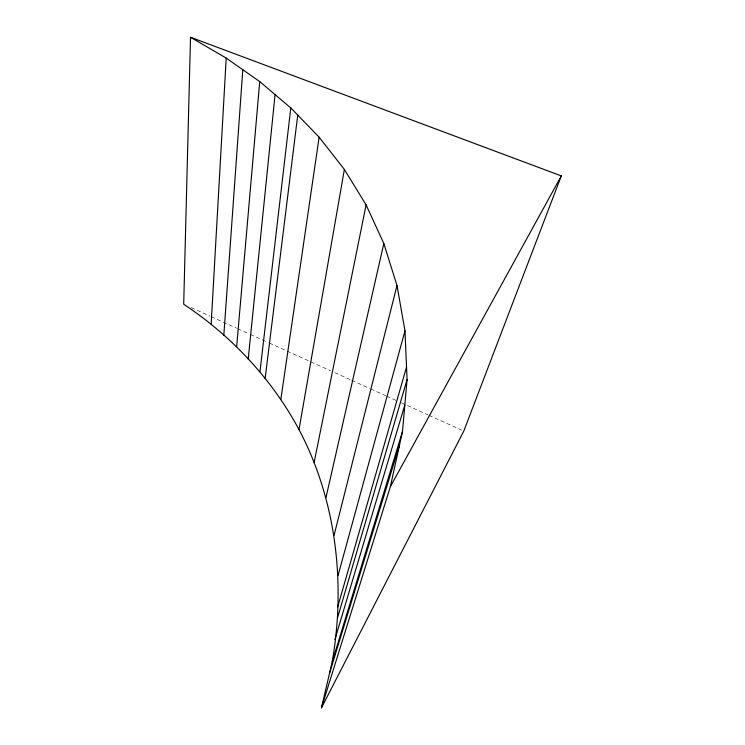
<?xml version="1.0" encoding="UTF-8"?>
<svg xmlns="http://www.w3.org/2000/svg" width="745" height="745" viewBox="0 0 745 745"><rect width="100%" height="100%" fill="white"/><g stroke="black" fill="none" stroke-linecap="round" stroke-linejoin="round"><path stroke-width="0.56" stroke-dasharray="3.73 2.79" d="M191.102 307.592L210.127 316.206M211.18 316.69L236.547 328.173M237.608 328.657L249.23 333.918M250.292 334.403L268.256 342.532M269.317 343.017L330.622 370.777M334.84 372.686L350.699 379.866M351.752 380.35L369.725 388.48M370.777 388.965L385.575 395.66M386.636 396.144L396.144 400.447M401.434 402.84L427.853 414.807M428.915 415.291L461.676 430.126"/><path stroke-width="1.12" d="M332.168 661.979C345.829 583.558 336.405 500.426 299.006 429.576C271.795 378.954 231.546 335.948 183.698 304.249L190.515 37.25L561.302 175.913L463.79 431.085L321.495 707.75L332.168 661.979L402.486 431.541L407.077 379.559L404.982 330.854L397.001 285.512L383.824 243.531L366.093 204.875L344.367 169.46L319.13 137.182L290.801 107.932L259.726 81.596L226.21 58.073L190.515 37.25M211.161 324.177L226.21 58.073M223.807 335.325L242.796 69.713M236.659 346.658L259.726 81.596M248.206 359.071L275.073 94.606M259.968 371.718L290.801 107.932M265.118 378.525L297.749 115.102M280.846 399.357L319.13 137.182M299.006 429.576L344.367 169.46M314.148 462.375L366.093 204.875M321.495 707.75L390.371 486.643L402.486 431.541M325.947 497.688L383.824 243.531M334.03 535.459L397.001 285.512M338.034 575.559L404.982 330.854M337.671 607.007L406.537 366.996M337.55 617.81L407.077 379.559M334.896 639.564L404.824 405.001M329.56 673.173L399.553 444.886M390.371 486.643L561.302 175.913"/></g></svg>
